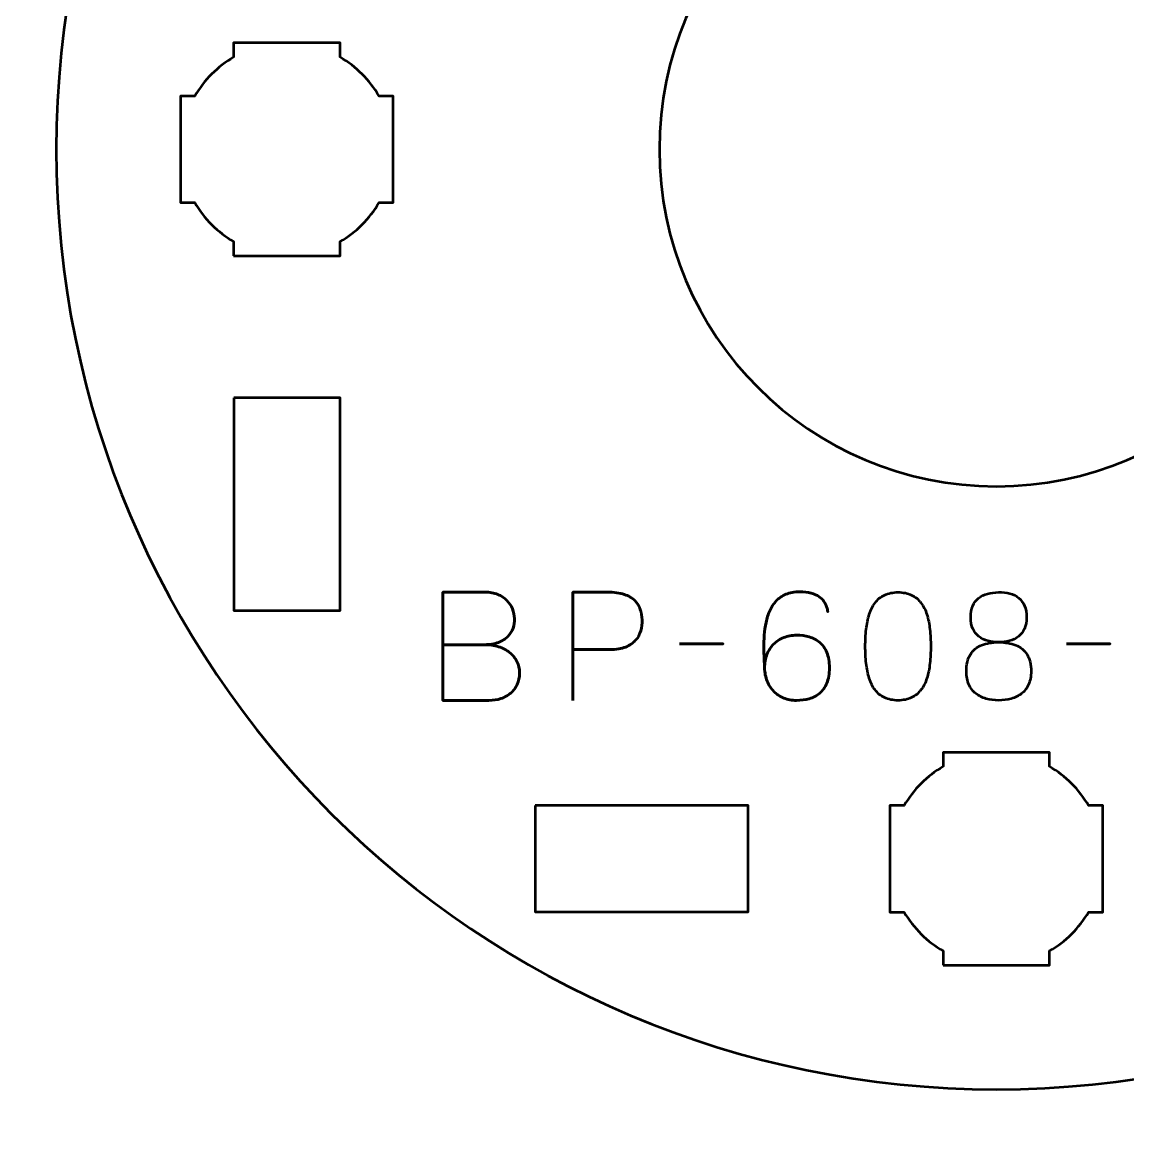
# Model space of a CAD drawing. Header units: centimetres. Extents: x -21 to 0, y -29.7 to 0.
# Drawn here: x -17.045 to -13.93, y -11.675 to -8.492 of the extents above; entities that cross this region are included whole.
import ezdxf

# ---------------------------------------------------------------- set-up
doc = ezdxf.new("R2010")
doc.units = ezdxf.units.CM
doc.header["$MEASUREMENT"] = 0
doc.layers.add('Layer 1', color=7, linetype='Continuous')

msp = doc.modelspace()

# ---------------------------------------------------------------- linework, layer by layer
at = {"layer": 'Layer 1', "color": 22, "lineweight": 53}
msp.add_open_spline([(-21.00003, -29.19995), (-21.00003, -29.19995), (-21.00003, -0.49992), (-21.00003, -0.49992), (-21.00003, -0.49992), (-21.00003, -0.22295), (-20.77694, 0.00004), (-20.49994, 0.00004), (-20.49994, 0.00004), (-20.49994, 0.00004), (-0.50008, 0.00004), (-0.50008, 0.00004), (-0.50008, 0.00004), (-0.22294, 0.00004), (0.00002, -0.22295), (0.00002, -0.49992), (0.00002, -0.49992), (0.00002, -0.49992), (0.00002, -29.19995), (0.00002, -29.19995), (0.00002, -29.19995), (0.00002, -29.47695), (-0.22294, -29.70004), (-0.50008, -29.70004), (-0.50008, -29.70004), (-0.50008, -29.70004), (-20.49994, -29.70004), (-20.49994, -29.70004), (-20.49994, -29.70004), (-20.77694, -29.70004), (-21.00003, -29.47695), (-21.00003, -29.19995)], degree=3, knots=[0, 0, 0, 0, 0.125, 0.125, 0.125, 0.125, 0.25, 0.25, 0.25, 0.25, 0.375, 0.375, 0.375, 0.375, 0.5, 0.5, 0.5, 0.5, 0.625, 0.625, 0.625, 0.625, 0.75, 0.75, 0.75, 0.75, 0.875, 0.875, 0.875, 0.875, 1, 1, 1, 1], dxfattribs=at)
at = {"layer": 'Layer 1', "color": 114, "lineweight": 53}
msp.add_open_spline([(-14.29994, -6.19996), (-12.83661, -6.19996), (-11.64994, -7.38663), (-11.64994, -8.84996), (-11.64994, -8.84996), (-11.64994, -10.31329), (-12.83661, -11.49996), (-14.29994, -11.49996), (-14.29994, -11.49996), (-15.76327, -11.49996), (-16.94994, -10.31329), (-16.94994, -8.84996), (-16.94994, -8.84996), (-16.94994, -7.38663), (-15.76327, -6.19996), (-14.29994, -6.19996)], degree=3, knots=[0, 0, 0, 0, 0.25, 0.25, 0.25, 0.25, 0.5, 0.5, 0.5, 0.5, 0.75, 0.75, 0.75, 0.75, 1, 1, 1, 1], dxfattribs=at)
at = {"layer": 'Layer 1', "color": 250, "lineweight": 53}
msp.add_open_spline([(-14.29994, -7.89996), (-13.77535, -7.89996), (-13.34994, -8.32537), (-13.34994, -8.84996), (-13.34994, -8.84996), (-13.34994, -9.37455), (-13.77535, -9.79996), (-14.29994, -9.79996), (-14.29994, -9.79996), (-14.82453, -9.79996), (-15.24994, -9.37455), (-15.24994, -8.84996), (-15.24994, -8.84996), (-15.24994, -8.32537), (-14.82453, -7.89996), (-14.29994, -7.89996)], degree=3, knots=[0, 0, 0, 0, 0.25, 0.25, 0.25, 0.25, 0.5, 0.5, 0.5, 0.5, 0.75, 0.75, 0.75, 0.75, 1, 1, 1, 1], dxfattribs=at)
at = {"layer": 'Layer 1', "lineweight": 53}
for points, knots in [([(-16.44993, -9.15002), (-16.44993, -9.15002), (-16.44993, -9.10984), (-16.44993, -9.10984), (-16.44993, -9.10984), (-16.49547, -9.08351), (-16.53343, -9.04556), (-16.55978, -9.00003), (-16.55978, -9.00003), (-16.55978, -9.00003), (-16.59993, -9.00003), (-16.59993, -9.00003), (-16.59993, -9.00003), (-16.59993, -9.00003), (-16.59993, -8.85151), (-16.59993, -8.85151), (-16.59993, -8.85151), (-16.59993, -8.85151), (-16.59995, -8.84996), (-16.59995, -8.84996), (-16.59995, -8.84996), (-16.59995, -8.84996), (-16.59993, -8.84841), (-16.59993, -8.84841), (-16.59993, -8.84841), (-16.59993, -8.84841), (-16.59993, -8.70002), (-16.59993, -8.70002), (-16.59993, -8.70002), (-16.59993, -8.70002), (-16.55983, -8.70002), (-16.55983, -8.70002), (-16.55983, -8.70002), (-16.53348, -8.65445), (-16.49549, -8.61645), (-16.44993, -8.59009), (-16.44993, -8.59009), (-16.44993, -8.59009), (-16.44993, -8.55001), (-16.44993, -8.55001), (-16.44993, -8.55001), (-16.44993, -8.55001), (-16.30459, -8.55001), (-16.30459, -8.55001), (-16.30459, -8.55001), (-16.30459, -8.55001), (-16.29995, -8.54995), (-16.29995, -8.54995), (-16.29995, -8.54995), (-16.29995, -8.54995), (-16.2953, -8.55001), (-16.2953, -8.55001), (-16.2953, -8.55001), (-16.2953, -8.55001), (-16.14992, -8.55001), (-16.14992, -8.55001), (-16.14992, -8.55001), (-16.14992, -8.55001), (-16.14992, -8.59009), (-16.14992, -8.59009), (-16.14992, -8.59009), (-16.10435, -8.61645), (-16.06638, -8.65445), (-16.04004, -8.70002), (-16.04004, -8.70002), (-16.04004, -8.70002), (-15.99992, -8.70002), (-15.99992, -8.70002), (-15.99992, -8.70002), (-15.99992, -8.70002), (-15.99992, -9.00003), (-15.99992, -9.00003), (-15.99992, -9.00003), (-15.99992, -9.00003), (-16.04009, -9.00003), (-16.04009, -9.00003), (-16.04009, -9.00003), (-16.06643, -9.04556), (-16.10439, -9.08351), (-16.14992, -9.10984), (-16.14992, -9.10984), (-16.14992, -9.10984), (-16.14992, -9.15002), (-16.14992, -9.15002), (-16.14992, -9.15002), (-16.14992, -9.15002), (-16.44993, -9.15002), (-16.44993, -9.15002)], [0, 0, 0, 0, 0.0454545, 0.0454545, 0.0454545, 0.0454545, 0.0909091, 0.0909091, 0.0909091, 0.0909091, 0.1363636, 0.1363636, 0.1363636, 0.1363636, 0.1818182, 0.1818182, 0.1818182, 0.1818182, 0.2272727, 0.2272727, 0.2272727, 0.2272727, 0.2727273, 0.2727273, 0.2727273, 0.2727273, 0.3181818, 0.3181818, 0.3181818, 0.3181818, 0.3636364, 0.3636364, 0.3636364, 0.3636364, 0.4090909, 0.4090909, 0.4090909, 0.4090909, 0.4545455, 0.4545455, 0.4545455, 0.4545455, 0.5, 0.5, 0.5, 0.5, 0.5454545, 0.5454545, 0.5454545, 0.5454545, 0.5909091, 0.5909091, 0.5909091, 0.5909091, 0.6363636, 0.6363636, 0.6363636, 0.6363636, 0.6818182, 0.6818182, 0.6818182, 0.6818182, 0.7272727, 0.7272727, 0.7272727, 0.7272727, 0.7727273, 0.7727273, 0.7727273, 0.7727273, 0.8181818, 0.8181818, 0.8181818, 0.8181818, 0.8636364, 0.8636364, 0.8636364, 0.8636364, 0.9090909, 0.9090909, 0.9090909, 0.9090909, 0.9545455, 0.9545455, 0.9545455, 0.9545455, 1, 1, 1, 1]), ([(-16.44988, -9.54994), (-16.44988, -9.54994), (-16.14987, -9.54994), (-16.14987, -9.54994), (-16.14987, -9.54994), (-16.14987, -9.54994), (-16.14987, -10.14994), (-16.14987, -10.14994), (-16.14987, -10.14994), (-16.14987, -10.14994), (-16.44988, -10.14994), (-16.44988, -10.14994), (-16.44988, -10.14994), (-16.44988, -10.14994), (-16.44988, -9.54994), (-16.44988, -9.54994)], [0, 0, 0, 0, 0.25, 0.25, 0.25, 0.25, 0.5, 0.5, 0.5, 0.5, 0.75, 0.75, 0.75, 0.75, 1, 1, 1, 1]), ([(-14.44993, -11.15002), (-14.44993, -11.15002), (-14.44993, -11.10984), (-14.44993, -11.10984), (-14.44993, -11.10984), (-14.49547, -11.08351), (-14.53343, -11.04556), (-14.55978, -11.00003), (-14.55978, -11.00003), (-14.55978, -11.00003), (-14.59993, -11.00003), (-14.59993, -11.00003), (-14.59993, -11.00003), (-14.59993, -11.00003), (-14.59993, -10.85151), (-14.59993, -10.85151), (-14.59993, -10.85151), (-14.59993, -10.85151), (-14.59995, -10.84996), (-14.59995, -10.84996), (-14.59995, -10.84996), (-14.59995, -10.84996), (-14.59993, -10.84841), (-14.59993, -10.84841), (-14.59993, -10.84841), (-14.59993, -10.84841), (-14.59993, -10.70002), (-14.59993, -10.70002), (-14.59993, -10.70002), (-14.59993, -10.70002), (-14.55983, -10.70002), (-14.55983, -10.70002), (-14.55983, -10.70002), (-14.53348, -10.65445), (-14.49549, -10.61645), (-14.44993, -10.59009), (-14.44993, -10.59009), (-14.44993, -10.59009), (-14.44993, -10.55001), (-14.44993, -10.55001), (-14.44993, -10.55001), (-14.44993, -10.55001), (-14.30459, -10.55001), (-14.30459, -10.55001), (-14.30459, -10.55001), (-14.30459, -10.55001), (-14.29995, -10.54995), (-14.29995, -10.54995), (-14.29995, -10.54995), (-14.29995, -10.54995), (-14.2953, -10.55001), (-14.2953, -10.55001), (-14.2953, -10.55001), (-14.2953, -10.55001), (-14.14992, -10.55001), (-14.14992, -10.55001), (-14.14992, -10.55001), (-14.14992, -10.55001), (-14.14992, -10.59009), (-14.14992, -10.59009), (-14.14992, -10.59009), (-14.10435, -10.61645), (-14.06638, -10.65445), (-14.04004, -10.70002), (-14.04004, -10.70002), (-14.04004, -10.70002), (-13.99992, -10.70002), (-13.99992, -10.70002), (-13.99992, -10.70002), (-13.99992, -10.70002), (-13.99992, -11.00003), (-13.99992, -11.00003), (-13.99992, -11.00003), (-13.99992, -11.00003), (-14.04009, -11.00003), (-14.04009, -11.00003), (-14.04009, -11.00003), (-14.06643, -11.04556), (-14.10439, -11.08351), (-14.14992, -11.10984), (-14.14992, -11.10984), (-14.14992, -11.10984), (-14.14992, -11.15002), (-14.14992, -11.15002), (-14.14992, -11.15002), (-14.14992, -11.15002), (-14.44993, -11.15002), (-14.44993, -11.15002)], [0, 0, 0, 0, 0.0454545, 0.0454545, 0.0454545, 0.0454545, 0.0909091, 0.0909091, 0.0909091, 0.0909091, 0.1363636, 0.1363636, 0.1363636, 0.1363636, 0.1818182, 0.1818182, 0.1818182, 0.1818182, 0.2272727, 0.2272727, 0.2272727, 0.2272727, 0.2727273, 0.2727273, 0.2727273, 0.2727273, 0.3181818, 0.3181818, 0.3181818, 0.3181818, 0.3636364, 0.3636364, 0.3636364, 0.3636364, 0.4090909, 0.4090909, 0.4090909, 0.4090909, 0.4545455, 0.4545455, 0.4545455, 0.4545455, 0.5, 0.5, 0.5, 0.5, 0.5454545, 0.5454545, 0.5454545, 0.5454545, 0.5909091, 0.5909091, 0.5909091, 0.5909091, 0.6363636, 0.6363636, 0.6363636, 0.6363636, 0.6818182, 0.6818182, 0.6818182, 0.6818182, 0.7272727, 0.7272727, 0.7272727, 0.7272727, 0.7727273, 0.7727273, 0.7727273, 0.7727273, 0.8181818, 0.8181818, 0.8181818, 0.8181818, 0.8636364, 0.8636364, 0.8636364, 0.8636364, 0.9090909, 0.9090909, 0.9090909, 0.9090909, 0.9545455, 0.9545455, 0.9545455, 0.9545455, 1, 1, 1, 1]), ([(-15.59993, -10.69989), (-15.59993, -10.69989), (-14.99992, -10.69989), (-14.99992, -10.69989), (-14.99992, -10.69989), (-14.99992, -10.69989), (-14.99992, -10.99989), (-14.99992, -10.99989), (-14.99992, -10.99989), (-14.99992, -10.99989), (-15.59993, -10.99989), (-15.59993, -10.99989), (-15.59993, -10.99989), (-15.59993, -10.99989), (-15.59993, -10.69989), (-15.59993, -10.69989)], [0, 0, 0, 0, 0.25, 0.25, 0.25, 0.25, 0.5, 0.5, 0.5, 0.5, 0.75, 0.75, 0.75, 0.75, 1, 1, 1, 1])]:
    msp.add_open_spline(points, degree=3, knots=knots, dxfattribs=at)
at = {"layer": 'Layer 1', "color": 30, "lineweight": 53}
for points, knots in [([(-15.86016, -10.24632), (-15.86016, -10.24632), (-15.7429, -10.24632), (-15.7429, -10.24632), (-15.7429, -10.24632), (-15.72766, -10.24625), (-15.71468, -10.24414), (-15.70374, -10.23997), (-15.70374, -10.23997), (-15.69287, -10.23588), (-15.68406, -10.23031), (-15.67721, -10.22332), (-15.67721, -10.22332), (-15.67037, -10.21634), (-15.66543, -10.20844), (-15.66232, -10.19969), (-15.66232, -10.19969), (-15.65929, -10.19101), (-15.65788, -10.18198), (-15.65823, -10.17267), (-15.65823, -10.17267), (-15.65866, -10.16335), (-15.66063, -10.15432), (-15.66416, -10.1455), (-15.66416, -10.1455), (-15.66762, -10.13668), (-15.67284, -10.12871), (-15.67968, -10.12158), (-15.67968, -10.12158), (-15.68652, -10.11446), (-15.69506, -10.10881), (-15.70543, -10.10465), (-15.70543, -10.10465), (-15.71581, -10.10042), (-15.72801, -10.09823), (-15.74205, -10.09816), (-15.74205, -10.09816), (-15.74205, -10.09816), (-15.86016, -10.09816), (-15.86016, -10.09816), (-15.86016, -10.09816), (-15.86016, -10.09816), (-15.86016, -10.40338), (-15.86016, -10.40338), (-15.86016, -10.40338), (-15.86016, -10.40338), (-15.7302, -10.40338), (-15.7302, -10.40338), (-15.7302, -10.40338), (-15.71806, -10.40338), (-15.70677, -10.40162), (-15.69633, -10.39816), (-15.69633, -10.39816), (-15.68589, -10.39463), (-15.67679, -10.38962), (-15.66889, -10.38292), (-15.66889, -10.38292), (-15.66105, -10.37629), (-15.65492, -10.36824), (-15.65054, -10.35872), (-15.65054, -10.35872), (-15.64617, -10.34919), (-15.64391, -10.3384), (-15.64384, -10.32633), (-15.64384, -10.32633), (-15.64412, -10.3142), (-15.64666, -10.30326), (-15.65153, -10.29346), (-15.65153, -10.29346), (-15.6564, -10.28365), (-15.66317, -10.27525), (-15.67192, -10.2682), (-15.67192, -10.2682), (-15.68067, -10.26121), (-15.69111, -10.25578), (-15.70311, -10.25204), (-15.70311, -10.25204), (-15.7151, -10.2483), (-15.72836, -10.2464), (-15.7429, -10.24632), (-15.7429, -10.24632), (-15.72836, -10.2464), (-15.7151, -10.2483), (-15.70311, -10.25204), (-15.70311, -10.25204), (-15.69111, -10.25578), (-15.68067, -10.26121), (-15.67192, -10.2682), (-15.67192, -10.2682), (-15.66317, -10.27525), (-15.6564, -10.28365), (-15.65153, -10.29346), (-15.65153, -10.29346), (-15.64666, -10.30326), (-15.64412, -10.3142), (-15.64384, -10.32633), (-15.64384, -10.32633), (-15.64391, -10.3384), (-15.64617, -10.34919), (-15.65054, -10.35872), (-15.65054, -10.35872), (-15.65492, -10.36824), (-15.66105, -10.37629), (-15.66889, -10.38292), (-15.66889, -10.38292), (-15.67679, -10.38962), (-15.68589, -10.39463), (-15.69633, -10.39816), (-15.69633, -10.39816), (-15.70677, -10.40162), (-15.71806, -10.40338), (-15.7302, -10.40338), (-15.7302, -10.40338), (-15.7302, -10.40338), (-15.86016, -10.40338), (-15.86016, -10.40338), (-15.86016, -10.40338), (-15.86016, -10.40338), (-15.86016, -10.09816), (-15.86016, -10.09816), (-15.86016, -10.09816), (-15.86016, -10.09816), (-15.74205, -10.09816), (-15.74205, -10.09816), (-15.74205, -10.09816), (-15.72801, -10.09823), (-15.71581, -10.10042), (-15.70543, -10.10465), (-15.70543, -10.10465), (-15.69506, -10.10881), (-15.68652, -10.11446), (-15.67968, -10.12158), (-15.67968, -10.12158), (-15.67284, -10.12871), (-15.66762, -10.13668), (-15.66416, -10.1455), (-15.66416, -10.1455), (-15.66063, -10.15432), (-15.65866, -10.16335), (-15.65823, -10.17267), (-15.65823, -10.17267), (-15.65788, -10.18198), (-15.65929, -10.19101), (-15.66232, -10.19969), (-15.66232, -10.19969), (-15.66543, -10.20844), (-15.67037, -10.21634), (-15.67721, -10.22332), (-15.67721, -10.22332), (-15.68406, -10.23031), (-15.69287, -10.23588), (-15.70374, -10.23997), (-15.70374, -10.23997), (-15.71468, -10.24414), (-15.72766, -10.24625), (-15.7429, -10.24632), (-15.7429, -10.24632), (-15.7429, -10.24632), (-15.86016, -10.24632), (-15.86016, -10.24632)], [0, 0, 0, 0, 0.025, 0.025, 0.025, 0.025, 0.05, 0.05, 0.05, 0.05, 0.075, 0.075, 0.075, 0.075, 0.1, 0.1, 0.1, 0.1, 0.125, 0.125, 0.125, 0.125, 0.15, 0.15, 0.15, 0.15, 0.175, 0.175, 0.175, 0.175, 0.2, 0.2, 0.2, 0.2, 0.225, 0.225, 0.225, 0.225, 0.25, 0.25, 0.25, 0.25, 0.275, 0.275, 0.275, 0.275, 0.3, 0.3, 0.3, 0.3, 0.325, 0.325, 0.325, 0.325, 0.35, 0.35, 0.35, 0.35, 0.375, 0.375, 0.375, 0.375, 0.4, 0.4, 0.4, 0.4, 0.425, 0.425, 0.425, 0.425, 0.45, 0.45, 0.45, 0.45, 0.475, 0.475, 0.475, 0.475, 0.5, 0.5, 0.5, 0.5, 0.525, 0.525, 0.525, 0.525, 0.55, 0.55, 0.55, 0.55, 0.575, 0.575, 0.575, 0.575, 0.6, 0.6, 0.6, 0.6, 0.625, 0.625, 0.625, 0.625, 0.65, 0.65, 0.65, 0.65, 0.675, 0.675, 0.675, 0.675, 0.7, 0.7, 0.7, 0.7, 0.725, 0.725, 0.725, 0.725, 0.75, 0.75, 0.75, 0.75, 0.775, 0.775, 0.775, 0.775, 0.8, 0.8, 0.8, 0.8, 0.825, 0.825, 0.825, 0.825, 0.85, 0.85, 0.85, 0.85, 0.875, 0.875, 0.875, 0.875, 0.9, 0.9, 0.9, 0.9, 0.925, 0.925, 0.925, 0.925, 0.95, 0.95, 0.95, 0.95, 0.975, 0.975, 0.975, 0.975, 1, 1, 1, 1]), ([(-15.49398, -10.40338), (-15.49398, -10.40338), (-15.49398, -10.09816), (-15.49398, -10.09816), (-15.49398, -10.09816), (-15.49398, -10.09816), (-15.39661, -10.09816), (-15.39661, -10.09816), (-15.39661, -10.09816), (-15.37714, -10.09823), (-15.36113, -10.10042), (-15.3485, -10.10465), (-15.3485, -10.10465), (-15.33594, -10.10881), (-15.32606, -10.1146), (-15.31893, -10.12194), (-15.31893, -10.12194), (-15.31181, -10.1292), (-15.30673, -10.13753), (-15.30362, -10.14691), (-15.30362, -10.14691), (-15.30059, -10.1563), (-15.29883, -10.1661), (-15.2984, -10.17648), (-15.2984, -10.17648), (-15.29791, -10.18685), (-15.29911, -10.19701), (-15.30193, -10.20688), (-15.30193, -10.20688), (-15.30482, -10.21676), (-15.30969, -10.22572), (-15.31668, -10.23377), (-15.31668, -10.23377), (-15.32359, -10.24181), (-15.33297, -10.24823), (-15.34476, -10.25296), (-15.34476, -10.25296), (-15.35654, -10.25775), (-15.37114, -10.26015), (-15.38857, -10.26029), (-15.38857, -10.26029), (-15.38857, -10.26029), (-15.49398, -10.26029), (-15.49398, -10.26029), (-15.49398, -10.26029), (-15.49398, -10.26029), (-15.38857, -10.26029), (-15.38857, -10.26029), (-15.38857, -10.26029), (-15.3715, -10.26015), (-15.35703, -10.25775), (-15.34532, -10.25296), (-15.34532, -10.25296), (-15.33354, -10.24823), (-15.32415, -10.24181), (-15.3171, -10.23377), (-15.3171, -10.23377), (-15.31011, -10.22572), (-15.3051, -10.21676), (-15.30214, -10.20688), (-15.30214, -10.20688), (-15.29918, -10.19701), (-15.29791, -10.18685), (-15.2984, -10.17648), (-15.2984, -10.17648), (-15.29883, -10.1661), (-15.30059, -10.1563), (-15.30376, -10.14691), (-15.30376, -10.14691), (-15.30687, -10.13753), (-15.31209, -10.1292), (-15.31922, -10.12194), (-15.31922, -10.12194), (-15.32641, -10.1146), (-15.33629, -10.10881), (-15.34885, -10.10465), (-15.34885, -10.10465), (-15.36148, -10.10042), (-15.37735, -10.09823), (-15.39661, -10.09816), (-15.39661, -10.09816), (-15.39661, -10.09816), (-15.49398, -10.09816), (-15.49398, -10.09816), (-15.49398, -10.09816), (-15.49398, -10.09816), (-15.49398, -10.40338), (-15.49398, -10.40338)], [0, 0, 0, 0, 0.0454545, 0.0454545, 0.0454545, 0.0454545, 0.0909091, 0.0909091, 0.0909091, 0.0909091, 0.1363636, 0.1363636, 0.1363636, 0.1363636, 0.1818182, 0.1818182, 0.1818182, 0.1818182, 0.2272727, 0.2272727, 0.2272727, 0.2272727, 0.2727273, 0.2727273, 0.2727273, 0.2727273, 0.3181818, 0.3181818, 0.3181818, 0.3181818, 0.3636364, 0.3636364, 0.3636364, 0.3636364, 0.4090909, 0.4090909, 0.4090909, 0.4090909, 0.4545455, 0.4545455, 0.4545455, 0.4545455, 0.5, 0.5, 0.5, 0.5, 0.5454545, 0.5454545, 0.5454545, 0.5454545, 0.5909091, 0.5909091, 0.5909091, 0.5909091, 0.6363636, 0.6363636, 0.6363636, 0.6363636, 0.6818182, 0.6818182, 0.6818182, 0.6818182, 0.7272727, 0.7272727, 0.7272727, 0.7272727, 0.7727273, 0.7727273, 0.7727273, 0.7727273, 0.8181818, 0.8181818, 0.8181818, 0.8181818, 0.8636364, 0.8636364, 0.8636364, 0.8636364, 0.9090909, 0.9090909, 0.9090909, 0.9090909, 0.9545455, 0.9545455, 0.9545455, 0.9545455, 1, 1, 1, 1]), ([(-14.95339, -10.31152), (-14.95332, -10.29769), (-14.95107, -10.2852), (-14.94655, -10.27391), (-14.94655, -10.27391), (-14.94211, -10.26269), (-14.93583, -10.25303), (-14.92771, -10.24491), (-14.92771, -10.24491), (-14.91967, -10.23687), (-14.91014, -10.23066), (-14.89928, -10.22629), (-14.89928, -10.22629), (-14.88841, -10.22191), (-14.87649, -10.21973), (-14.86365, -10.21965), (-14.86365, -10.21965), (-14.85074, -10.21958), (-14.83867, -10.22121), (-14.82745, -10.22445), (-14.82745, -10.22445), (-14.81623, -10.22763), (-14.80643, -10.23285), (-14.79789, -10.24005), (-14.79789, -10.24005), (-14.78935, -10.24717), (-14.78265, -10.25663), (-14.77785, -10.26841), (-14.77785, -10.26841), (-14.77306, -10.28019), (-14.77059, -10.29451), (-14.77052, -10.31152), (-14.77052, -10.31152), (-14.77059, -10.32852), (-14.77306, -10.34284), (-14.77785, -10.35463), (-14.77785, -10.35463), (-14.78265, -10.36641), (-14.78935, -10.37586), (-14.79789, -10.38299), (-14.79789, -10.38299), (-14.80643, -10.39019), (-14.81623, -10.39541), (-14.82745, -10.39858), (-14.82745, -10.39858), (-14.83867, -10.40183), (-14.85074, -10.40345), (-14.86365, -10.40338), (-14.86365, -10.40338), (-14.87649, -10.40331), (-14.88827, -10.40112), (-14.89907, -10.39675), (-14.89907, -10.39675), (-14.90979, -10.39237), (-14.9191, -10.38616), (-14.92708, -10.37805), (-14.92708, -10.37805), (-14.93505, -10.37001), (-14.94133, -10.36034), (-14.94584, -10.34905), (-14.94584, -10.34905), (-14.95043, -10.33783), (-14.9529, -10.32535), (-14.95339, -10.31152), (-14.95339, -10.31152), (-14.95368, -10.30453), (-14.95403, -10.29621), (-14.95452, -10.28654), (-14.95452, -10.28654), (-14.95502, -10.2768), (-14.9553, -10.26622), (-14.95537, -10.25486), (-14.95537, -10.25486), (-14.95544, -10.24343), (-14.95509, -10.23165), (-14.95417, -10.21958), (-14.95417, -10.21958), (-14.95332, -10.20745), (-14.95163, -10.19552), (-14.94916, -10.18374), (-14.94916, -10.18374), (-14.94669, -10.17203), (-14.94316, -10.16095), (-14.93851, -10.15058), (-14.93851, -10.15058), (-14.93385, -10.14021), (-14.92785, -10.13104), (-14.92044, -10.12306), (-14.92044, -10.12306), (-14.91297, -10.11509), (-14.90386, -10.10881), (-14.89307, -10.10423), (-14.89307, -10.10423), (-14.88227, -10.09971), (-14.8695, -10.09738), (-14.85476, -10.09731), (-14.85476, -10.09731), (-14.84192, -10.09738), (-14.83105, -10.09865), (-14.82202, -10.10112), (-14.82202, -10.10112), (-14.81299, -10.10359), (-14.80558, -10.10691), (-14.79965, -10.111), (-14.79965, -10.111), (-14.7938, -10.11516), (-14.78914, -10.11968), (-14.78576, -10.12469), (-14.78576, -10.12469), (-14.78237, -10.12963), (-14.77983, -10.13464), (-14.77828, -10.13965), (-14.77828, -10.13965), (-14.77665, -10.14465), (-14.7756, -10.14931), (-14.77517, -10.15362), (-14.77517, -10.15362), (-14.7756, -10.14931), (-14.77665, -10.14465), (-14.77828, -10.13965), (-14.77828, -10.13965), (-14.77983, -10.13464), (-14.78237, -10.12963), (-14.78576, -10.12469), (-14.78576, -10.12469), (-14.78914, -10.11968), (-14.7938, -10.11516), (-14.79965, -10.111), (-14.79965, -10.111), (-14.80558, -10.10691), (-14.81299, -10.10359), (-14.82202, -10.10112), (-14.82202, -10.10112), (-14.83105, -10.09865), (-14.84192, -10.09738), (-14.85476, -10.09731), (-14.85476, -10.09731), (-14.8695, -10.09738), (-14.88227, -10.09971), (-14.89307, -10.10423), (-14.89307, -10.10423), (-14.90386, -10.10881), (-14.91297, -10.11509), (-14.92044, -10.12306), (-14.92044, -10.12306), (-14.92785, -10.13104), (-14.93385, -10.14021), (-14.93851, -10.15058), (-14.93851, -10.15058), (-14.94316, -10.16095), (-14.94669, -10.17203), (-14.94916, -10.18374), (-14.94916, -10.18374), (-14.95163, -10.19552), (-14.95332, -10.20745), (-14.95417, -10.21958), (-14.95417, -10.21958), (-14.95509, -10.23165), (-14.95544, -10.24343), (-14.95537, -10.25486), (-14.95537, -10.25486), (-14.9553, -10.26622), (-14.95502, -10.2768), (-14.95452, -10.28654), (-14.95452, -10.28654), (-14.95403, -10.29621), (-14.95368, -10.30453), (-14.95339, -10.31152), (-14.95339, -10.31152), (-14.9529, -10.32535), (-14.95043, -10.33783), (-14.94584, -10.34905), (-14.94584, -10.34905), (-14.94133, -10.36034), (-14.93505, -10.37001), (-14.92708, -10.37805), (-14.92708, -10.37805), (-14.9191, -10.38616), (-14.90979, -10.39237), (-14.89907, -10.39675), (-14.89907, -10.39675), (-14.88827, -10.40112), (-14.87649, -10.40331), (-14.86365, -10.40338), (-14.86365, -10.40338), (-14.85074, -10.40345), (-14.83867, -10.40183), (-14.82745, -10.39858), (-14.82745, -10.39858), (-14.81623, -10.39541), (-14.80643, -10.39019), (-14.79789, -10.38299), (-14.79789, -10.38299), (-14.78935, -10.37586), (-14.78265, -10.36641), (-14.77785, -10.35463), (-14.77785, -10.35463), (-14.77306, -10.34284), (-14.77059, -10.32852), (-14.77052, -10.31152), (-14.77052, -10.31152), (-14.77059, -10.29451), (-14.77306, -10.28019), (-14.77785, -10.26841), (-14.77785, -10.26841), (-14.78265, -10.25663), (-14.78935, -10.24717), (-14.79789, -10.24005), (-14.79789, -10.24005), (-14.80643, -10.23285), (-14.81623, -10.22763), (-14.82745, -10.22445), (-14.82745, -10.22445), (-14.83867, -10.22121), (-14.85074, -10.21958), (-14.86365, -10.21965), (-14.86365, -10.21965), (-14.87649, -10.21973), (-14.88841, -10.22191), (-14.89928, -10.22629), (-14.89928, -10.22629), (-14.91014, -10.23066), (-14.91967, -10.23687), (-14.92771, -10.24491), (-14.92771, -10.24491), (-14.93583, -10.25303), (-14.94211, -10.26269), (-14.94655, -10.27391), (-14.94655, -10.27391), (-14.95107, -10.2852), (-14.95332, -10.29769), (-14.95339, -10.31152)], [0, 0, 0, 0, 0.0172414, 0.0172414, 0.0172414, 0.0172414, 0.0344828, 0.0344828, 0.0344828, 0.0344828, 0.0517241, 0.0517241, 0.0517241, 0.0517241, 0.0689655, 0.0689655, 0.0689655, 0.0689655, 0.0862069, 0.0862069, 0.0862069, 0.0862069, 0.1034483, 0.1034483, 0.1034483, 0.1034483, 0.1206897, 0.1206897, 0.1206897, 0.1206897, 0.137931, 0.137931, 0.137931, 0.137931, 0.1551724, 0.1551724, 0.1551724, 0.1551724, 0.1724138, 0.1724138, 0.1724138, 0.1724138, 0.1896552, 0.1896552, 0.1896552, 0.1896552, 0.2068966, 0.2068966, 0.2068966, 0.2068966, 0.2241379, 0.2241379, 0.2241379, 0.2241379, 0.2413793, 0.2413793, 0.2413793, 0.2413793, 0.2586207, 0.2586207, 0.2586207, 0.2586207, 0.2758621, 0.2758621, 0.2758621, 0.2758621, 0.2931034, 0.2931034, 0.2931034, 0.2931034, 0.3103448, 0.3103448, 0.3103448, 0.3103448, 0.3275862, 0.3275862, 0.3275862, 0.3275862, 0.3448276, 0.3448276, 0.3448276, 0.3448276, 0.362069, 0.362069, 0.362069, 0.362069, 0.3793103, 0.3793103, 0.3793103, 0.3793103, 0.3965517, 0.3965517, 0.3965517, 0.3965517, 0.4137931, 0.4137931, 0.4137931, 0.4137931, 0.4310345, 0.4310345, 0.4310345, 0.4310345, 0.4482759, 0.4482759, 0.4482759, 0.4482759, 0.4655172, 0.4655172, 0.4655172, 0.4655172, 0.4827586, 0.4827586, 0.4827586, 0.4827586, 0.5, 0.5, 0.5, 0.5, 0.5172414, 0.5172414, 0.5172414, 0.5172414, 0.5344828, 0.5344828, 0.5344828, 0.5344828, 0.5517241, 0.5517241, 0.5517241, 0.5517241, 0.5689655, 0.5689655, 0.5689655, 0.5689655, 0.5862069, 0.5862069, 0.5862069, 0.5862069, 0.6034483, 0.6034483, 0.6034483, 0.6034483, 0.6206897, 0.6206897, 0.6206897, 0.6206897, 0.637931, 0.637931, 0.637931, 0.637931, 0.6551724, 0.6551724, 0.6551724, 0.6551724, 0.6724138, 0.6724138, 0.6724138, 0.6724138, 0.6896552, 0.6896552, 0.6896552, 0.6896552, 0.7068966, 0.7068966, 0.7068966, 0.7068966, 0.7241379, 0.7241379, 0.7241379, 0.7241379, 0.7413793, 0.7413793, 0.7413793, 0.7413793, 0.7586207, 0.7586207, 0.7586207, 0.7586207, 0.7758621, 0.7758621, 0.7758621, 0.7758621, 0.7931034, 0.7931034, 0.7931034, 0.7931034, 0.8103448, 0.8103448, 0.8103448, 0.8103448, 0.8275862, 0.8275862, 0.8275862, 0.8275862, 0.8448276, 0.8448276, 0.8448276, 0.8448276, 0.862069, 0.862069, 0.862069, 0.862069, 0.8793103, 0.8793103, 0.8793103, 0.8793103, 0.8965517, 0.8965517, 0.8965517, 0.8965517, 0.9137931, 0.9137931, 0.9137931, 0.9137931, 0.9310345, 0.9310345, 0.9310345, 0.9310345, 0.9482759, 0.9482759, 0.9482759, 0.9482759, 0.9655172, 0.9655172, 0.9655172, 0.9655172, 0.9827586, 0.9827586, 0.9827586, 0.9827586, 1, 1, 1, 1]), ([(-14.57705, -10.40338), (-14.56224, -10.40331), (-14.54947, -10.4007), (-14.53881, -10.39562), (-14.53881, -10.39562), (-14.52823, -10.39054), (-14.51941, -10.38327), (-14.51236, -10.37403), (-14.51236, -10.37403), (-14.50537, -10.36472), (-14.49987, -10.35371), (-14.49578, -10.34101), (-14.49578, -10.34101), (-14.49175, -10.32831), (-14.48886, -10.31441), (-14.48724, -10.29917), (-14.48724, -10.29917), (-14.48554, -10.28393), (-14.4847, -10.26791), (-14.48477, -10.25098), (-14.48477, -10.25098), (-14.4847, -10.23412), (-14.48554, -10.2181), (-14.48724, -10.20293), (-14.48724, -10.20293), (-14.48886, -10.18776), (-14.49175, -10.17379), (-14.49578, -10.16109), (-14.49578, -10.16109), (-14.49987, -10.14846), (-14.50537, -10.13746), (-14.51236, -10.12807), (-14.51236, -10.12807), (-14.51941, -10.11876), (-14.52823, -10.11149), (-14.53881, -10.10641), (-14.53881, -10.10641), (-14.54947, -10.10126), (-14.56224, -10.09865), (-14.57705, -10.09858), (-14.57705, -10.09858), (-14.59187, -10.09865), (-14.60464, -10.10126), (-14.6153, -10.10641), (-14.6153, -10.10641), (-14.62588, -10.11149), (-14.6347, -10.11876), (-14.64175, -10.12807), (-14.64175, -10.12807), (-14.64874, -10.13746), (-14.65424, -10.14846), (-14.65833, -10.16109), (-14.65833, -10.16109), (-14.66236, -10.17379), (-14.66525, -10.18776), (-14.66687, -10.20293), (-14.66687, -10.20293), (-14.66856, -10.2181), (-14.66941, -10.23412), (-14.66934, -10.25098), (-14.66934, -10.25098), (-14.66941, -10.26791), (-14.66856, -10.28393), (-14.66687, -10.29917), (-14.66687, -10.29917), (-14.66525, -10.31441), (-14.66236, -10.32831), (-14.65833, -10.34101), (-14.65833, -10.34101), (-14.65424, -10.35371), (-14.64874, -10.36472), (-14.64175, -10.37403), (-14.64175, -10.37403), (-14.6347, -10.38327), (-14.62588, -10.39054), (-14.6153, -10.39562), (-14.6153, -10.39562), (-14.60464, -10.4007), (-14.59187, -10.40331), (-14.57705, -10.40338)], [0, 0, 0, 0, 0.05, 0.05, 0.05, 0.05, 0.1, 0.1, 0.1, 0.1, 0.15, 0.15, 0.15, 0.15, 0.2, 0.2, 0.2, 0.2, 0.25, 0.25, 0.25, 0.25, 0.3, 0.3, 0.3, 0.3, 0.35, 0.35, 0.35, 0.35, 0.4, 0.4, 0.4, 0.4, 0.45, 0.45, 0.45, 0.45, 0.5, 0.5, 0.5, 0.5, 0.55, 0.55, 0.55, 0.55, 0.6, 0.6, 0.6, 0.6, 0.65, 0.65, 0.65, 0.65, 0.7, 0.7, 0.7, 0.7, 0.75, 0.75, 0.75, 0.75, 0.8, 0.8, 0.8, 0.8, 0.85, 0.85, 0.85, 0.85, 0.9, 0.9, 0.9, 0.9, 0.95, 0.95, 0.95, 0.95, 1, 1, 1, 1]), ([(-14.57705, -10.40338), (-14.56224, -10.40331), (-14.54947, -10.4007), (-14.53881, -10.39562), (-14.53881, -10.39562), (-14.52823, -10.39054), (-14.51941, -10.38327), (-14.51236, -10.37403), (-14.51236, -10.37403), (-14.50537, -10.36472), (-14.49987, -10.35371), (-14.49578, -10.34101), (-14.49578, -10.34101), (-14.49175, -10.32831), (-14.48886, -10.31441), (-14.48724, -10.29917), (-14.48724, -10.29917), (-14.48554, -10.28393), (-14.4847, -10.26791), (-14.48477, -10.25098), (-14.48477, -10.25098), (-14.4847, -10.23412), (-14.48554, -10.2181), (-14.48724, -10.20293), (-14.48724, -10.20293), (-14.48886, -10.18776), (-14.49175, -10.17379), (-14.49578, -10.16109), (-14.49578, -10.16109), (-14.49987, -10.14846), (-14.50537, -10.13746), (-14.51236, -10.12807), (-14.51236, -10.12807), (-14.51941, -10.11876), (-14.52823, -10.11149), (-14.53881, -10.10641), (-14.53881, -10.10641), (-14.54947, -10.10126), (-14.56224, -10.09865), (-14.57705, -10.09858), (-14.57705, -10.09858), (-14.59187, -10.09865), (-14.60464, -10.10126), (-14.6153, -10.10641), (-14.6153, -10.10641), (-14.62588, -10.11149), (-14.6347, -10.11876), (-14.64175, -10.12807), (-14.64175, -10.12807), (-14.64874, -10.13746), (-14.65424, -10.14846), (-14.65833, -10.16109), (-14.65833, -10.16109), (-14.66236, -10.17379), (-14.66525, -10.18776), (-14.66687, -10.20293), (-14.66687, -10.20293), (-14.66856, -10.2181), (-14.66941, -10.23412), (-14.66934, -10.25098), (-14.66934, -10.25098), (-14.66941, -10.26791), (-14.66856, -10.28393), (-14.66687, -10.29917), (-14.66687, -10.29917), (-14.66525, -10.31441), (-14.66236, -10.32831), (-14.65833, -10.34101), (-14.65833, -10.34101), (-14.65424, -10.35371), (-14.64874, -10.36472), (-14.64175, -10.37403), (-14.64175, -10.37403), (-14.6347, -10.38327), (-14.62588, -10.39054), (-14.6153, -10.39562), (-14.6153, -10.39562), (-14.60464, -10.4007), (-14.59187, -10.40331), (-14.57705, -10.40338)], [0, 0, 0, 0, 0.05, 0.05, 0.05, 0.05, 0.1, 0.1, 0.1, 0.1, 0.15, 0.15, 0.15, 0.15, 0.2, 0.2, 0.2, 0.2, 0.25, 0.25, 0.25, 0.25, 0.3, 0.3, 0.3, 0.3, 0.35, 0.35, 0.35, 0.35, 0.4, 0.4, 0.4, 0.4, 0.45, 0.45, 0.45, 0.45, 0.5, 0.5, 0.5, 0.5, 0.55, 0.55, 0.55, 0.55, 0.6, 0.6, 0.6, 0.6, 0.65, 0.65, 0.65, 0.65, 0.7, 0.7, 0.7, 0.7, 0.75, 0.75, 0.75, 0.75, 0.8, 0.8, 0.8, 0.8, 0.85, 0.85, 0.85, 0.85, 0.9, 0.9, 0.9, 0.9, 0.95, 0.95, 0.95, 0.95, 1, 1, 1, 1]), ([(-14.29342, -10.23955), (-14.28256, -10.23955), (-14.2724, -10.23828), (-14.26287, -10.23574), (-14.26287, -10.23574), (-14.25342, -10.23313), (-14.24509, -10.22904), (-14.23783, -10.22346), (-14.23783, -10.22346), (-14.23063, -10.21789), (-14.22499, -10.21062), (-14.22089, -10.20166), (-14.22089, -10.20166), (-14.2168, -10.19277), (-14.21476, -10.18198), (-14.21469, -10.16928), (-14.21469, -10.16928), (-14.21476, -10.15658), (-14.21673, -10.14571), (-14.22061, -10.13668), (-14.22061, -10.13668), (-14.22449, -10.12765), (-14.23, -10.12024), (-14.23705, -10.11453), (-14.23705, -10.11453), (-14.24411, -10.10888), (-14.25243, -10.10472), (-14.26203, -10.10211), (-14.26203, -10.10211), (-14.27155, -10.0995), (-14.28207, -10.09837), (-14.29342, -10.09858), (-14.29342, -10.09858), (-14.30478, -10.09872), (-14.3153, -10.10021), (-14.32482, -10.10282), (-14.32482, -10.10282), (-14.33442, -10.1055), (-14.34274, -10.10959), (-14.3498, -10.11516), (-14.3498, -10.11516), (-14.35685, -10.12074), (-14.36236, -10.128), (-14.36624, -10.13689), (-14.36624, -10.13689), (-14.37012, -10.14585), (-14.37209, -10.15658), (-14.37216, -10.16928), (-14.37216, -10.16928), (-14.37209, -10.18198), (-14.37005, -10.19277), (-14.36595, -10.20166), (-14.36595, -10.20166), (-14.36186, -10.21062), (-14.35622, -10.21789), (-14.34895, -10.22346), (-14.34895, -10.22346), (-14.34175, -10.22904), (-14.33343, -10.23313), (-14.32397, -10.23574), (-14.32397, -10.23574), (-14.31445, -10.23828), (-14.30429, -10.23955), (-14.29342, -10.23955)], [0, 0, 0, 0, 0.0625, 0.0625, 0.0625, 0.0625, 0.125, 0.125, 0.125, 0.125, 0.1875, 0.1875, 0.1875, 0.1875, 0.25, 0.25, 0.25, 0.25, 0.3125, 0.3125, 0.3125, 0.3125, 0.375, 0.375, 0.375, 0.375, 0.4375, 0.4375, 0.4375, 0.4375, 0.5, 0.5, 0.5, 0.5, 0.5625, 0.5625, 0.5625, 0.5625, 0.625, 0.625, 0.625, 0.625, 0.6875, 0.6875, 0.6875, 0.6875, 0.75, 0.75, 0.75, 0.75, 0.8125, 0.8125, 0.8125, 0.8125, 0.875, 0.875, 0.875, 0.875, 0.9375, 0.9375, 0.9375, 0.9375, 1, 1, 1, 1]), ([(-14.29342, -10.23955), (-14.28256, -10.23955), (-14.2724, -10.23828), (-14.26287, -10.23574), (-14.26287, -10.23574), (-14.25342, -10.23313), (-14.24509, -10.22904), (-14.23783, -10.22346), (-14.23783, -10.22346), (-14.23063, -10.21789), (-14.22499, -10.21062), (-14.22089, -10.20166), (-14.22089, -10.20166), (-14.2168, -10.19277), (-14.21476, -10.18198), (-14.21469, -10.16928), (-14.21469, -10.16928), (-14.21476, -10.15658), (-14.21673, -10.14571), (-14.22061, -10.13668), (-14.22061, -10.13668), (-14.22449, -10.12765), (-14.23, -10.12024), (-14.23705, -10.11453), (-14.23705, -10.11453), (-14.24411, -10.10888), (-14.25243, -10.10472), (-14.26203, -10.10211), (-14.26203, -10.10211), (-14.27155, -10.0995), (-14.28207, -10.09837), (-14.29342, -10.09858), (-14.29342, -10.09858), (-14.30478, -10.09872), (-14.3153, -10.10021), (-14.32482, -10.10282), (-14.32482, -10.10282), (-14.33442, -10.1055), (-14.34274, -10.10959), (-14.3498, -10.11516), (-14.3498, -10.11516), (-14.35685, -10.12074), (-14.36236, -10.128), (-14.36624, -10.13689), (-14.36624, -10.13689), (-14.37012, -10.14585), (-14.37209, -10.15658), (-14.37216, -10.16928), (-14.37216, -10.16928), (-14.37209, -10.18198), (-14.37005, -10.19277), (-14.36595, -10.20166), (-14.36595, -10.20166), (-14.36186, -10.21062), (-14.35622, -10.21789), (-14.34895, -10.22346), (-14.34895, -10.22346), (-14.34175, -10.22904), (-14.33343, -10.23313), (-14.32397, -10.23574), (-14.32397, -10.23574), (-14.31445, -10.23828), (-14.30429, -10.23955), (-14.29342, -10.23955)], [0, 0, 0, 0, 0.0625, 0.0625, 0.0625, 0.0625, 0.125, 0.125, 0.125, 0.125, 0.1875, 0.1875, 0.1875, 0.1875, 0.25, 0.25, 0.25, 0.25, 0.3125, 0.3125, 0.3125, 0.3125, 0.375, 0.375, 0.375, 0.375, 0.4375, 0.4375, 0.4375, 0.4375, 0.5, 0.5, 0.5, 0.5, 0.5625, 0.5625, 0.5625, 0.5625, 0.625, 0.625, 0.625, 0.625, 0.6875, 0.6875, 0.6875, 0.6875, 0.75, 0.75, 0.75, 0.75, 0.8125, 0.8125, 0.8125, 0.8125, 0.875, 0.875, 0.875, 0.875, 0.9375, 0.9375, 0.9375, 0.9375, 1, 1, 1, 1]), ([(-15.19342, -10.24378), (-15.19342, -10.24378), (-15.07023, -10.24378), (-15.07023, -10.24378), (-15.07023, -10.24378), (-15.07023, -10.24378), (-15.19342, -10.24378), (-15.19342, -10.24378)], [0, 0, 0, 0, 0.5, 0.5, 0.5, 0.5, 1, 1, 1, 1]), ([(-14.29342, -10.40338), (-14.28072, -10.40338), (-14.26887, -10.4019), (-14.25786, -10.39879), (-14.25786, -10.39879), (-14.24686, -10.39569), (-14.23719, -10.39082), (-14.2288, -10.38419), (-14.2288, -10.38419), (-14.22047, -10.37763), (-14.21391, -10.36916), (-14.20918, -10.35872), (-14.20918, -10.35872), (-14.20445, -10.34835), (-14.20206, -10.33586), (-14.20199, -10.32125), (-14.20199, -10.32125), (-14.20213, -10.30185), (-14.20594, -10.28612), (-14.21349, -10.27412), (-14.21349, -10.27412), (-14.22103, -10.26206), (-14.23162, -10.25331), (-14.24524, -10.24774), (-14.24524, -10.24774), (-14.25892, -10.24223), (-14.27494, -10.23948), (-14.29342, -10.23955), (-14.29342, -10.23955), (-14.31184, -10.23948), (-14.32793, -10.24223), (-14.34147, -10.24774), (-14.34147, -10.24774), (-14.35509, -10.25331), (-14.3656, -10.26206), (-14.37308, -10.27412), (-14.37308, -10.27412), (-14.38056, -10.28612), (-14.38437, -10.30185), (-14.38444, -10.32125), (-14.38444, -10.32125), (-14.38437, -10.33586), (-14.38197, -10.34835), (-14.37724, -10.35872), (-14.37724, -10.35872), (-14.37252, -10.36916), (-14.36603, -10.37763), (-14.35763, -10.38419), (-14.35763, -10.38419), (-14.3493, -10.39082), (-14.33971, -10.39569), (-14.3287, -10.39879), (-14.3287, -10.39879), (-14.31777, -10.4019), (-14.30598, -10.40338), (-14.29342, -10.40338)], [0, 0, 0, 0, 0.0714286, 0.0714286, 0.0714286, 0.0714286, 0.1428571, 0.1428571, 0.1428571, 0.1428571, 0.2142857, 0.2142857, 0.2142857, 0.2142857, 0.2857143, 0.2857143, 0.2857143, 0.2857143, 0.3571429, 0.3571429, 0.3571429, 0.3571429, 0.4285714, 0.4285714, 0.4285714, 0.4285714, 0.5, 0.5, 0.5, 0.5, 0.5714286, 0.5714286, 0.5714286, 0.5714286, 0.6428571, 0.6428571, 0.6428571, 0.6428571, 0.7142857, 0.7142857, 0.7142857, 0.7142857, 0.7857143, 0.7857143, 0.7857143, 0.7857143, 0.8571429, 0.8571429, 0.8571429, 0.8571429, 0.9285714, 0.9285714, 0.9285714, 0.9285714, 1, 1, 1, 1]), ([(-14.29342, -10.40338), (-14.28072, -10.40338), (-14.26887, -10.4019), (-14.25786, -10.39879), (-14.25786, -10.39879), (-14.24686, -10.39569), (-14.23719, -10.39082), (-14.2288, -10.38419), (-14.2288, -10.38419), (-14.22047, -10.37763), (-14.21391, -10.36916), (-14.20918, -10.35872), (-14.20918, -10.35872), (-14.20445, -10.34835), (-14.20206, -10.33586), (-14.20199, -10.32125), (-14.20199, -10.32125), (-14.20213, -10.30185), (-14.20594, -10.28612), (-14.21349, -10.27412), (-14.21349, -10.27412), (-14.22103, -10.26206), (-14.23162, -10.25331), (-14.24524, -10.24774), (-14.24524, -10.24774), (-14.25892, -10.24223), (-14.27494, -10.23948), (-14.29342, -10.23955), (-14.29342, -10.23955), (-14.31184, -10.23948), (-14.32793, -10.24223), (-14.34147, -10.24774), (-14.34147, -10.24774), (-14.35509, -10.25331), (-14.3656, -10.26206), (-14.37308, -10.27412), (-14.37308, -10.27412), (-14.38056, -10.28612), (-14.38437, -10.30185), (-14.38444, -10.32125), (-14.38444, -10.32125), (-14.38437, -10.33586), (-14.38197, -10.34835), (-14.37724, -10.35872), (-14.37724, -10.35872), (-14.37252, -10.36916), (-14.36603, -10.37763), (-14.35763, -10.38419), (-14.35763, -10.38419), (-14.3493, -10.39082), (-14.33971, -10.39569), (-14.3287, -10.39879), (-14.3287, -10.39879), (-14.31777, -10.4019), (-14.30598, -10.40338), (-14.29342, -10.40338)], [0, 0, 0, 0, 0.0714286, 0.0714286, 0.0714286, 0.0714286, 0.1428571, 0.1428571, 0.1428571, 0.1428571, 0.2142857, 0.2142857, 0.2142857, 0.2142857, 0.2857143, 0.2857143, 0.2857143, 0.2857143, 0.3571429, 0.3571429, 0.3571429, 0.3571429, 0.4285714, 0.4285714, 0.4285714, 0.4285714, 0.5, 0.5, 0.5, 0.5, 0.5714286, 0.5714286, 0.5714286, 0.5714286, 0.6428571, 0.6428571, 0.6428571, 0.6428571, 0.7142857, 0.7142857, 0.7142857, 0.7142857, 0.7857143, 0.7857143, 0.7857143, 0.7857143, 0.8571429, 0.8571429, 0.8571429, 0.8571429, 0.9285714, 0.9285714, 0.9285714, 0.9285714, 1, 1, 1, 1]), ([(-14.10208, -10.24378), (-14.10208, -10.24378), (-13.97889, -10.24378), (-13.97889, -10.24378), (-13.97889, -10.24378), (-13.97889, -10.24378), (-14.10208, -10.24378), (-14.10208, -10.24378)], [0, 0, 0, 0, 0.5, 0.5, 0.5, 0.5, 1, 1, 1, 1])]:
    msp.add_open_spline(points, degree=3, knots=knots, dxfattribs=at)

doc.saveas('drawing.dxf')
